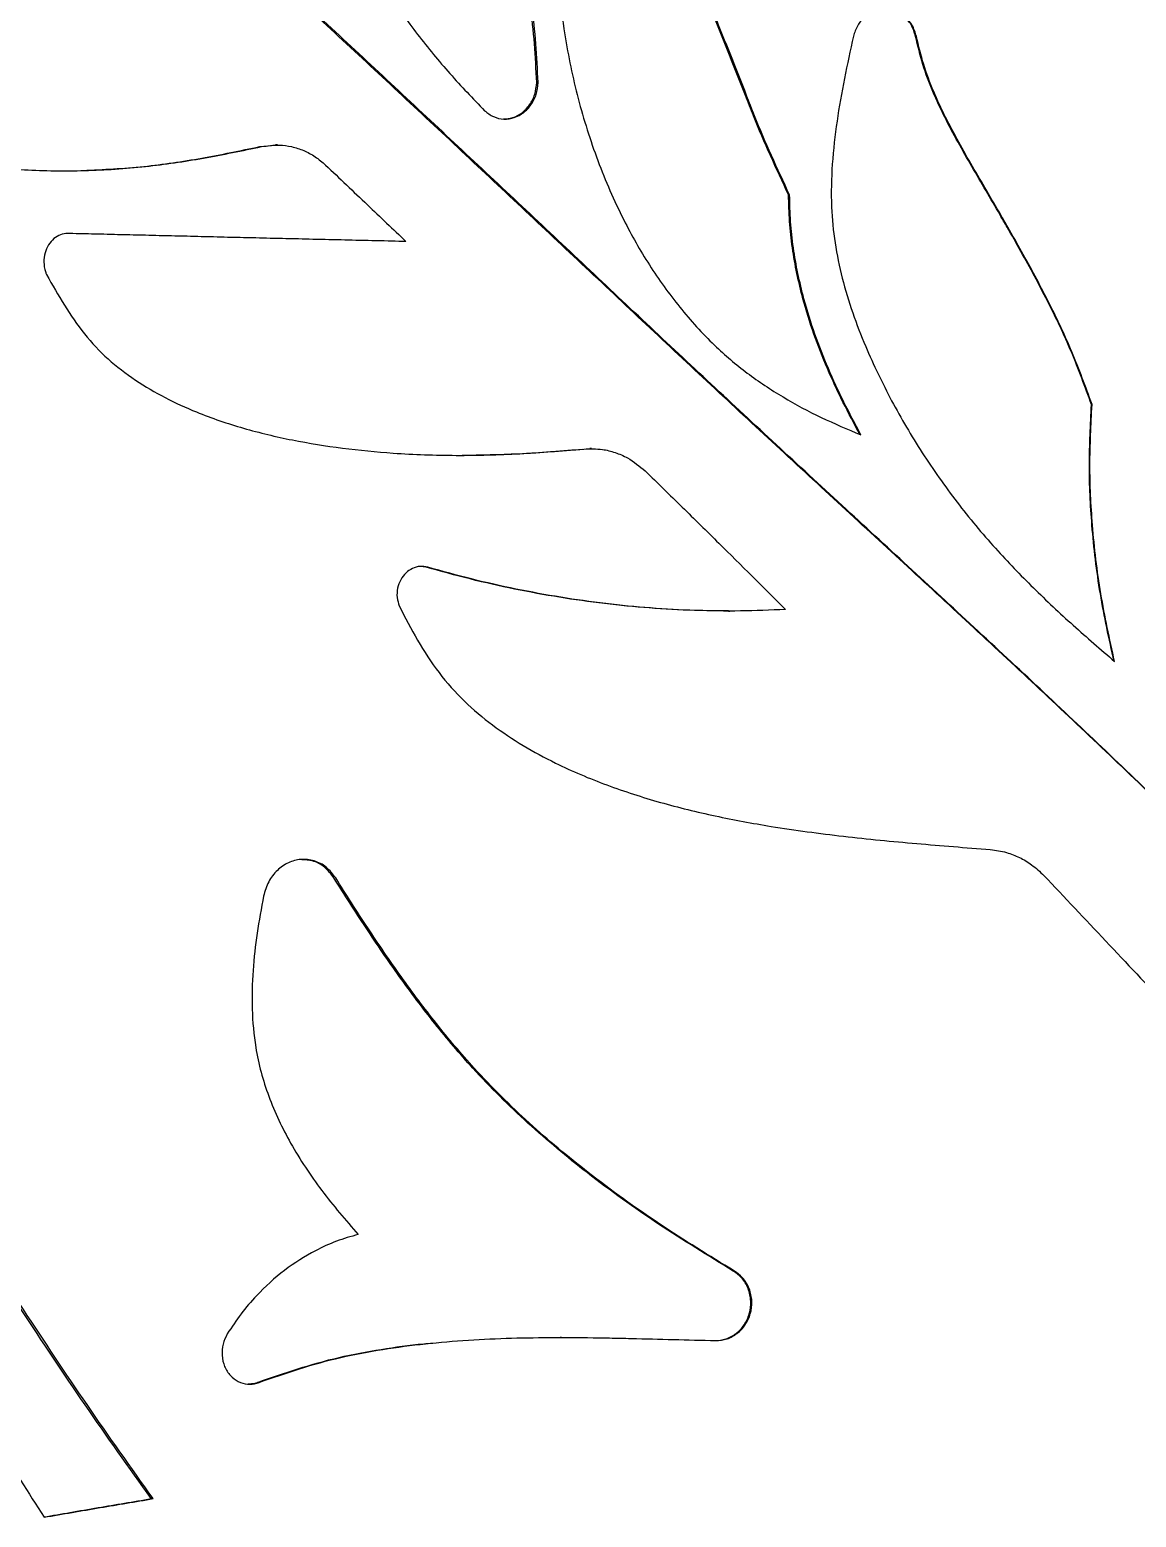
# Model space of a CAD drawing. Header units: millimetres. Extents: x 8 to 867, y 8 to 585.
# Drawn here: x 101.73 to 113.89, y 220.61 to 236.95 of the extents above; entities that cross this region are included whole.
import ezdxf

# ---------------------------------------------------------------- set-up
doc = ezdxf.new("R2010")
doc.units = ezdxf.units.MM
doc.layers.add('OUTLINE', color=7, linetype='Continuous', lineweight=25)

msp = doc.modelspace()

# ---------------------------------------------------------------- linework, layer by layer
at = {"layer": 'OUTLINE'}
for p, q in [((107.31716, 236.37497), (107.30161, 236.37497)), ((104.2579, 235.6701), (104.43221, 235.68618)), ((104.45223, 235.68876), (104.43201, 235.68876)), ((110.0808, 235.13947), (110.06955, 235.13947)), ((105.86407, 234.62834), (105.84633, 234.62834)), ((113.40459, 232.83607), (113.39851, 232.83607)), ((107.90187, 232.35165), (107.8871, 232.35165)), ((106.08797, 231.04884), (106.01819, 231.0557)), ((109.40992, 230.56724), (109.42271, 230.56724)), ((107.57544, 222.58449), (107.56078, 222.58449)), ((104.25161, 222.09126), (104.23189, 222.09126)), ((103.08638, 220.81326), (103.06496, 220.81326))]:
    msp.add_line(p, q, dxfattribs=at)
for points, knots in [([(117.34956, 225.12804), (117.15937, 225.34379), (116.61439, 225.962), (115.67607, 226.9442), (114.45109, 228.17257), (113.10447, 229.45621), (111.65131, 230.80487), (110.1987, 232.13715), (108.76497, 233.46909), (107.35283, 234.80045), (105.94994, 236.11412), (104.56009, 237.40811), (103.28775, 238.57779), (102.13277, 239.6287), (101.0955, 240.56987), (100.07282, 241.49472), (99.06092, 242.40813), (98.06179, 243.30896), (97.07834, 244.19482), (96.11655, 245.06073), (95.49788, 245.61774), (95.18865, 245.89615)], [0, 0, 0, 0, 0.02647876, 0.07587288, 0.12521196, 0.18670983, 0.24824759, 0.30978944, 0.37129328, 0.43281491, 0.49437841, 0.55593429, 0.61744575, 0.66481135, 0.71220126, 0.75958892, 0.80695155, 0.85519982, 0.90348023, 0.95175676, 1, 1, 1, 1]), ([(119.85188, 222.05664), (119.52866, 222.48467), (118.88188, 223.34119), (117.85001, 224.57734), (116.78094, 225.78039), (115.67687, 226.94818), (114.45127, 228.17598), (113.10607, 229.46103), (111.6538, 230.81063), (110.20229, 232.14405), (108.76966, 233.47711), (107.35861, 234.80956), (105.95676, 236.12423), (104.56793, 237.41919), (103.29761, 238.58874), (102.14566, 239.63854), (101.11232, 240.57761), (100.09349, 241.50046), (99.0854, 242.4119), (98.09, 243.31082), (97.1102, 244.19484), (96.15191, 245.059), (95.53544, 245.61495), (95.2273, 245.89283)], [0, 0, 0, 0, 0.04402205, 0.08809099, 0.13218406, 0.17626853, 0.22030357, 0.27519056, 0.33011299, 0.38503914, 0.43993129, 0.49483961, 0.54978535, 0.60472431, 0.65962345, 0.70176878, 0.74393564, 0.78610045, 0.82824314, 0.8711701, 0.91412552, 0.95707755, 1, 1, 1, 1]), ([(104.51344, 242.31295), (104.49611, 242.01646), (104.47006, 241.57108), (104.46658, 240.97657), (104.48664, 240.53077), (104.53838, 240.08876), (104.62781, 239.65029), (104.75647, 239.21995), (104.95909, 238.6832), (105.25238, 238.05476), (105.61595, 237.42314), (105.98692, 236.89831), (106.34324, 236.46819), (106.6003, 236.19944), (106.7288, 236.0651)], [0, 0, 0, 0, 0.12695187, 0.19070654, 0.25443893, 0.31821553, 0.38197564, 0.44763425, 0.51331973, 0.63256197, 0.75180922, 0.83445888, 0.91725255, 1, 1, 1, 1]), ([(107.30161, 236.37497), (107.29476, 236.51692), (107.28108, 236.80089), (107.23533, 237.22427), (107.14328, 237.71003), (107.00235, 238.25431), (106.84421, 238.81783), (106.66454, 239.32476), (106.45891, 239.76797), (106.26109, 240.12018), (106.05429, 240.46467), (105.85874, 240.79434), (105.62043, 241.16839), (105.41278, 241.4859), (105.26573, 241.79004), (105.17054, 242.06868), (105.11852, 242.25875), (105.09251, 242.35379)], [0, 0, 0, 0, 0.064986, 0.12999889, 0.19488843, 0.29195734, 0.38902075, 0.46489911, 0.54077724, 0.61632623, 0.65408307, 0.72959481, 0.79650527, 0.86339426, 0.9087829, 0.95439246, 1, 1, 1, 1]), ([(107.31716, 236.37497), (107.31032, 236.51713), (107.29662, 236.8015), (107.25081, 237.22548), (107.15867, 237.71193), (107.01773, 238.25704), (106.85951, 238.82145), (106.67942, 239.32914), (106.47329, 239.773), (106.27513, 240.12579), (106.06811, 240.47092), (105.87305, 240.80052), (105.63543, 241.17358), (105.42919, 241.48973), (105.28351, 241.79268), (105.18917, 242.07005), (105.13753, 242.25921), (105.11172, 242.35379)], [0, 0, 0, 0, 0.065094793, 0.130216529, 0.195215356, 0.292446895, 0.389672377, 0.465698279, 0.541724872, 0.61741925, 0.655248879, 0.730906278, 0.797488671, 0.86404832, 0.909219972, 0.954610726, 1, 1, 1, 1]), ([(108.08831, 240.47866), (108.01168, 240.3195), (107.85826, 240.00089), (107.68377, 239.49851), (107.56971, 238.98182), (107.51831, 238.45874), (107.50804, 237.93603), (107.53865, 237.41474), (107.61295, 236.83269), (107.74641, 236.19471), (107.96124, 235.5127), (108.22706, 234.90138), (108.53245, 234.36412), (108.86531, 233.90073), (109.22569, 233.50167), (109.61062, 233.17454), (110.00615, 232.91287), (110.42469, 232.68753), (110.71774, 232.56531), (110.86395, 232.50434)], [0, 0, 0, 0, 0.05560674, 0.11131233, 0.16675476, 0.22142047, 0.27628063, 0.33120849, 0.38596582, 0.4616254, 0.53746604, 0.61306894, 0.67409264, 0.735264, 0.7962118, 0.84693857, 0.89793622, 0.94907703, 1, 1, 1, 1]), ([(110.06955, 235.13947), (110.00241, 235.28319), (109.86816, 235.5706), (109.71124, 235.93503), (109.51167, 236.45369), (109.30068, 236.96731), (109.07375, 237.5604), (108.92789, 238.01516), (108.80782, 238.4782), (108.69478, 239.01813), (108.61068, 239.63868), (108.58008, 240.104), (108.56477, 240.33676)], [0, 0, 0, 0, 0.08759159, 0.17516365, 0.21894176, 0.39405689, 0.4817352, 0.56939596, 0.65709823, 0.74480562, 0.87235159, 1, 1, 1, 1]), ([(110.0808, 235.13947), (110.01375, 235.28324), (109.87966, 235.57073), (109.72296, 235.93526), (109.52368, 236.45404), (109.31295, 236.96778), (109.08637, 237.56102), (108.94077, 238.01587), (108.82093, 238.47897), (108.70814, 239.01881), (108.62426, 239.6391), (108.59375, 240.10414), (108.57848, 240.33676)], [0, 0, 0, 0, 0.08760577, 0.17519181, 0.21897685, 0.39411983, 0.48181163, 0.56948636, 0.65720202, 0.74492298, 0.87240995, 1, 1, 1, 1]), ([(111.47432, 236.88095), (111.46105, 236.92469), (111.43448, 237.01231), (111.34402, 237.11351), (111.23163, 237.17329), (111.11252, 237.18753), (110.9993, 237.16068), (110.90075, 237.09775), (110.82073, 237.00358), (110.79495, 236.92427), (110.78165, 236.88334)], [0, 0, 0, 0, 0.13730864, 0.27503694, 0.40200347, 0.52124156, 0.63566949, 0.75101594, 0.87151873, 1, 1, 1, 1]), ([(111.46519, 236.88095), (111.45192, 236.92473), (111.42534, 237.01243), (111.33484, 237.11246), (111.22837, 237.17281), (111.15391, 237.17666), (111.12119, 237.17835)], [0, 0, 0, 0, 0.27360244, 0.5480291, 0.80135474, 1, 1, 1, 1]), ([(98.2242, 237.08828), (98.30295, 236.97489), (98.46056, 236.74796), (98.7297, 236.44293), (99.0606, 236.16301), (99.45965, 235.93233), (99.91494, 235.74045), (100.43556, 235.5864), (101.02059, 235.47145), (101.67018, 235.40674), (102.33228, 235.39879), (102.99017, 235.44268), (103.63893, 235.53778), (104.06503, 235.62598), (104.27813, 235.6701)], [0, 0, 0, 0, 0.06092778, 0.12193245, 0.18258756, 0.25966696, 0.33707474, 0.41436788, 0.51362499, 0.61322226, 0.71287881, 0.81221709, 0.90608544, 1, 1, 1, 1]), ([(110.78165, 236.88334), (110.74787, 236.72866), (110.68024, 236.419), (110.59686, 235.95117), (110.54332, 235.47979), (110.53238, 235.03159), (110.57333, 234.61115), (110.65455, 234.22239), (110.76956, 233.84272), (110.94567, 233.39083), (111.19468, 232.87352), (111.53123, 232.30187), (111.91341, 231.75989), (112.32414, 231.26608), (112.75605, 230.81905), (113.19548, 230.40779), (113.4997, 230.14517), (113.6518, 230.01386)], [0, 0, 0, 0, 0.05939769, 0.11891726, 0.17823734, 0.237362, 0.28703151, 0.33694403, 0.38698523, 0.43683074, 0.5204467, 0.60435191, 0.68829366, 0.77196002, 0.84792839, 0.92396944, 1, 1, 1, 1]), ([(113.39851, 232.83607), (113.32776, 233.03006), (113.18631, 233.41795), (112.91858, 233.97585), (112.67436, 234.42853), (112.49706, 234.74154), (112.36858, 234.96391), (112.18748, 235.27439), (111.97853, 235.62881), (111.78362, 235.99229), (111.65184, 236.27612), (111.53878, 236.5712), (111.48972, 236.77772), (111.46519, 236.88095)], [0, 0, 0, 0, 0.13732577, 0.27459681, 0.41182405, 0.48042213, 0.51472141, 0.5833184, 0.72051531, 0.78968993, 0.85884027, 0.92944327, 1, 1, 1, 1]), ([(113.40459, 232.83607), (113.33394, 233.03009), (113.19268, 233.41806), (112.92529, 233.97612), (112.68134, 234.42895), (112.50425, 234.74208), (112.37591, 234.96454), (112.19503, 235.27515), (111.98636, 235.62961), (111.79186, 235.99305), (111.66043, 236.27668), (111.5477, 236.57151), (111.49877, 236.77783), (111.47432, 236.88095)], [0, 0, 0, 0, 0.13736758, 0.27468092, 0.41194961, 0.48056943, 0.51487857, 0.58349745, 0.72073634, 0.78985763, 0.85895475, 0.92950055, 1, 1, 1, 1]), ([(106.7288, 236.0651), (106.7603, 236.04064), (106.82336, 235.99167), (106.94032, 235.96677), (107.05581, 235.9831), (107.16011, 236.03876), (107.24422, 236.12787), (107.30318, 236.24385), (107.31246, 236.33089), (107.31716, 236.37497)], [0, 0, 0, 0, 0.14310433, 0.28645145, 0.42428951, 0.55978962, 0.69990531, 0.84805459, 1, 1, 1, 1]), ([(106.93744, 235.97524), (106.97182, 235.97774), (107.04379, 235.98295), (107.14473, 236.03967), (107.22898, 236.12826), (107.28773, 236.24442), (107.29695, 236.3312), (107.30161, 236.37497)], [0, 0, 0, 0, 0.17753525, 0.37172071, 0.57238345, 0.7843006, 1, 1, 1, 1]), ([(102.316, 235.40783), (102.53841, 235.41905), (102.97089, 235.44086), (103.61949, 235.53863), (104.04506, 235.62627), (104.2579, 235.6701)], [0, 0, 0, 0, 0.34609493, 0.67296762, 1, 1, 1, 1]), ([(104.27813, 235.6701), (104.34351, 235.67993), (104.45389, 235.69654), (104.61045, 235.67388), (104.74263, 235.63081), (104.86976, 235.5634), (104.94387, 235.49991), (104.98145, 235.46772)], [0, 0, 0, 0, 0.2600284, 0.43898415, 0.62310887, 0.80890075, 1, 1, 1, 1]), ([(104.98145, 235.46772), (105.05782, 235.39508), (105.21057, 235.24979), (105.50453, 234.97024), (105.72272, 234.76275), (105.86407, 234.62834)], [0, 0, 0, 0, 0.26046734, 0.52093457, 1, 1, 1, 1]), ([(110.85397, 232.50434), (110.79053, 232.62341), (110.66352, 232.86181), (110.49316, 233.22989), (110.34394, 233.60833), (110.2062, 234.04914), (110.11869, 234.46471), (110.07612, 234.8477), (110.07174, 235.04221), (110.06955, 235.13947)], [0, 0, 0, 0, 0.146229427, 0.292757331, 0.439033447, 0.586025326, 0.79116537, 0.895578447, 1, 1, 1, 1]), ([(110.86395, 232.50434), (110.80059, 232.62346), (110.67373, 232.86195), (110.50361, 233.23013), (110.35461, 233.60867), (110.21712, 234.04948), (110.1298, 234.46498), (110.08734, 234.84782), (110.08298, 235.04225), (110.0808, 235.13947)], [0, 0, 0, 0, 0.14625481, 0.2928058, 0.43910662, 0.58612241, 0.79122096, 0.89560557, 1, 1, 1, 1]), ([(102.14874, 234.71641), (102.1215, 234.71381), (102.06703, 234.70861), (101.99268, 234.66242), (101.93318, 234.59297), (101.89396, 234.5026), (101.88101, 234.39948), (101.89351, 234.31746), (101.91091, 234.27471), (101.9153, 234.26393)], [0, 0, 0, 0, 0.14793349, 0.29580425, 0.44604126, 0.60305556, 0.76854009, 0.94165577, 1, 1, 1, 1]), ([(105.84633, 234.62834), (105.52966, 234.63566), (104.89602, 234.65031), (103.96009, 234.67231), (103.03402, 234.69435), (102.42828, 234.70906), (102.12526, 234.71641)], [0, 0, 0, 0, 0.2493829, 0.49901106, 0.74938124, 1, 1, 1, 1]), ([(105.86407, 234.62834), (105.54789, 234.63566), (104.91522, 234.65031), (103.98074, 234.67231), (103.0561, 234.69435), (102.45129, 234.70906), (102.14874, 234.71641)], [0, 0, 0, 0, 0.24938277, 0.49901112, 0.74938134, 1, 1, 1, 1]), ([(101.9153, 234.26393), (101.97908, 234.15087), (102.10667, 233.92474), (102.32504, 233.60664), (102.58598, 233.32688), (102.8887, 233.09933), (103.21521, 232.90641), (103.61111, 232.72661), (104.07767, 232.56833), (104.6152, 232.43988), (105.16528, 232.353), (105.76525, 232.29355), (106.41561, 232.27071), (107.11469, 232.28996), (107.58426, 232.32833), (107.819, 232.34751)], [0, 0, 0, 0, 0.057704559, 0.115422064, 0.172713261, 0.231233228, 0.289976869, 0.348619285, 0.433270189, 0.518189397, 0.603262625, 0.688124323, 0.792005859, 0.896025827, 1, 1, 1, 1]), ([(103.06496, 220.81326), (102.82056, 221.15629), (102.33171, 221.84242), (101.63539, 222.89172), (100.95154, 223.94306), (100.26104, 224.97885), (99.55646, 225.98966), (98.72165, 227.13814), (98.07835, 227.99807), (97.64042, 228.59959), (97.46604, 228.84015), (96.9907, 229.50291), (96.23144, 230.58748), (95.27378, 231.9602), (94.6623, 232.83346), (94.37407, 233.24508)], [0, 0, 0, 0, 0.0794485, 0.1589152, 0.23837874, 0.31788207, 0.39740393, 0.47690516, 0.59601635, 0.6109035, 0.62579064, 0.65556513, 0.7746746, 0.89378978, 1, 1, 1, 1]), ([(103.08638, 220.81326), (102.84222, 221.1565), (102.35385, 221.84305), (101.65824, 222.89296), (100.9751, 223.94489), (100.28525, 224.98125), (99.58128, 225.99263), (98.74721, 227.14181), (98.1045, 228.00234), (97.66702, 228.60431), (97.49281, 228.84505), (97.01796, 229.50829), (96.25948, 230.59362), (95.30462, 231.96448), (94.69553, 232.83576), (94.40941, 233.24504)], [0, 0, 0, 0, 0.07950299, 0.15902417, 0.23854204, 0.31809994, 0.39767628, 0.47723235, 0.59642498, 0.61132236, 0.62621979, 0.65601444, 0.77520557, 0.89440249, 1, 1, 1, 1]), ([(113.64613, 230.01386), (113.59185, 230.26108), (113.4833, 230.75555), (113.39849, 231.47795), (113.36399, 232.17295), (113.38698, 232.61458), (113.39851, 232.83607)], [0, 0, 0, 0, 0.267142377, 0.53431345, 0.766450793, 1, 1, 1, 1]), ([(113.6518, 230.01386), (113.5976, 230.2611), (113.48921, 230.7556), (113.40455, 231.47801), (113.37012, 232.17298), (113.39307, 232.6146), (113.40459, 232.83607)], [0, 0, 0, 0, 0.26714887, 0.53432505, 0.76645948, 1, 1, 1, 1]), ([(106.48198, 232.28014), (106.68762, 232.28328), (107.1263, 232.28998), (107.56911, 232.32755), (107.80434, 232.34751)], [0, 0, 0, 0, 0.46878114, 1, 1, 1, 1]), ([(107.819, 232.34751), (107.88759, 232.3496), (108.00438, 232.35315), (108.16577, 232.31197), (108.33049, 232.24263), (108.43135, 232.15838), (108.49368, 232.1063)], [0, 0, 0, 0, 0.27808721, 0.47354155, 0.6746376, 1, 1, 1, 1]), ([(108.49368, 232.1063), (108.62888, 231.97444), (108.89928, 231.71071), (109.41377, 231.20474), (109.79196, 230.82727), (110.03556, 230.58414)], [0, 0, 0, 0, 0.26248303, 0.52496685, 1, 1, 1, 1]), ([(106.10521, 231.04884), (106.07683, 231.05383), (106.02005, 231.06382), (105.93422, 231.0394), (105.85939, 230.98835), (105.80155, 230.91225), (105.76785, 230.81783), (105.76181, 230.71682), (105.78116, 230.65469), (105.79033, 230.62525)], [0, 0, 0, 0, 0.13745965, 0.27492999, 0.41286368, 0.55467989, 0.70383818, 0.85966936, 1, 1, 1, 1]), ([(109.41059, 230.56922), (109.28503, 230.56965), (108.99323, 230.57064), (108.53856, 230.59772), (108.04347, 230.64575), (107.54931, 230.71536), (107.05627, 230.80609), (106.56794, 230.91547), (106.24805, 231.00436), (106.08797, 231.04884)], [0, 0, 0, 0, 0.109978332, 0.255602309, 0.401229043, 0.550249796, 0.699548342, 0.849648447, 1, 1, 1, 1]), ([(110.03556, 230.58414), (109.87035, 230.57716), (109.53993, 230.56322), (109.04517, 230.57025), (108.55202, 230.5972), (108.05774, 230.64589), (107.56432, 230.71533), (107.07203, 230.8061), (106.58443, 230.91547), (106.26504, 231.00436), (106.10521, 231.04884)], [0, 0, 0, 0, 0.12248373, 0.2449698, 0.36850064, 0.49203436, 0.61845432, 0.74511037, 0.87244819, 1, 1, 1, 1]), ([(105.79033, 230.62525), (105.85543, 230.49778), (105.9857, 230.24273), (106.21939, 229.88511), (106.4966, 229.57104), (106.8131, 229.30993), (107.14887, 229.08418), (107.56646, 228.85945), (108.06922, 228.64735), (108.65801, 228.4576), (109.26233, 228.31042), (109.9339, 228.1863), (110.67237, 228.08738), (111.47635, 228.01019), (112.01636, 227.96771), (112.28636, 227.94647)], [0, 0, 0, 0, 0.057719762, 0.115493214, 0.172873397, 0.228270315, 0.283840892, 0.339318413, 0.423378512, 0.507702754, 0.592185599, 0.676463318, 0.784260793, 0.892137142, 1, 1, 1, 1]), ([(112.28636, 227.94647), (112.34636, 227.9381), (112.45678, 227.9227), (112.60924, 227.8615), (112.75034, 227.77937), (112.83184, 227.70244), (112.8752, 227.66151)], [0, 0, 0, 0, 0.27123266, 0.49912927, 0.7335613, 1, 1, 1, 1]), ([(105.09238, 227.63452), (105.06045, 227.67639), (104.99652, 227.76024), (104.85819, 227.83007), (104.71118, 227.84659), (104.56887, 227.80825), (104.44545, 227.72236), (104.34619, 227.59513), (104.3156, 227.48951), (104.29988, 227.43526)], [0, 0, 0, 0, 0.14602831, 0.29243966, 0.43365978, 0.56925795, 0.70735201, 0.84966213, 1, 1, 1, 1]), ([(105.07371, 227.63452), (105.04171, 227.67606), (104.97761, 227.75923), (104.84911, 227.82888), (104.76014, 227.83242), (104.72187, 227.83394)], [0, 0, 0, 0, 0.36238008, 0.72570374, 1, 1, 1, 1]), ([(109.46212, 223.31441), (109.18622, 223.48321), (108.63356, 223.82133), (107.8796, 224.3635), (107.19551, 224.93294), (106.63989, 225.48443), (106.17781, 226.03007), (105.78908, 226.54765), (105.42328, 227.0848), (105.19024, 227.45127), (105.07371, 227.63452)], [0, 0, 0, 0, 0.15476453, 0.31000118, 0.44647604, 0.58382968, 0.68739831, 0.79099437, 0.89548808, 1, 1, 1, 1]), ([(109.47402, 223.31441), (109.19822, 223.48341), (108.64579, 223.82191), (107.89258, 224.3645), (107.2096, 224.9341), (106.65519, 225.48544), (106.19411, 226.03086), (105.80621, 226.54824), (105.44118, 227.08511), (105.20865, 227.45137), (105.09238, 227.63452)], [0, 0, 0, 0, 0.15489113, 0.31025589, 0.44665755, 0.58393799, 0.68747961, 0.79105105, 0.89551558, 1, 1, 1, 1]), ([(112.8752, 227.66151), (113.32894, 227.18104), (114.23641, 226.2201), (115.55023, 224.80066), (116.8219, 223.41483), (117.64225, 222.51447), (118.05256, 222.06414)], [0, 0, 0, 0, 0.26121207, 0.52242179, 0.76113482, 1, 1, 1, 1]), ([(104.29988, 227.43526), (104.27473, 227.29999), (104.22443, 227.02951), (104.1787, 226.61453), (104.16648, 226.19338), (104.19945, 225.81759), (104.26852, 225.49849), (104.35398, 225.23099), (104.46393, 224.97106), (104.59915, 224.71008), (104.7576, 224.45246), (104.99792, 224.11084), (105.20239, 223.87465), (105.33926, 223.71653)], [0, 0, 0, 0, 0.09986303, 0.19968106, 0.30280544, 0.40578541, 0.474138, 0.54250576, 0.61335224, 0.68422194, 0.76265719, 0.8411132, 1, 1, 1, 1]), ([(98.76205, 225.33745), (99.10663, 224.83363), (99.80376, 223.81435), (100.85171, 222.24034), (101.54217, 221.15304), (101.88761, 220.60905)], [0, 0, 0, 0, 0.32814919, 0.66386824, 1, 1, 1, 1]), ([(105.33926, 223.71653), (105.25937, 223.69368), (105.09853, 223.64767), (104.82424, 223.52187), (104.52195, 223.32982), (104.25398, 223.08594), (104.04803, 222.84613), (103.95054, 222.69877), (103.90154, 222.6247)], [0, 0, 0, 0, 0.13750484, 0.27681613, 0.49528049, 0.71997809, 0.85925109, 1, 1, 1, 1]), ([(109.257, 222.55007), (109.29904, 222.55341), (109.38312, 222.56011), (109.49724, 222.62404), (109.58745, 222.72049), (109.64486, 222.84483), (109.66116, 222.98516), (109.63125, 223.12428), (109.56225, 223.24153), (109.49346, 223.2916), (109.46212, 223.31441)], [0, 0, 0, 0, 0.12117811, 0.24235249, 0.3642155, 0.49076965, 0.62159815, 0.75530335, 0.88852583, 1, 1, 1, 1]), ([(109.26919, 222.55007), (109.31111, 222.55341), (109.39496, 222.56008), (109.50879, 222.62385), (109.59886, 222.72008), (109.65632, 222.84428), (109.67278, 222.98464), (109.64303, 223.12396), (109.57413, 223.24142), (109.50533, 223.29158), (109.47402, 223.31441)], [0, 0, 0, 0, 0.1209232, 0.2418408, 0.36352381, 0.49005046, 0.62103251, 0.75500059, 0.88847568, 1, 1, 1, 1]), ([(103.90154, 222.6247), (103.88346, 222.5877), (103.84731, 222.51375), (103.83844, 222.38633), (103.86533, 222.26452), (103.92925, 222.16323), (104.0188, 222.09604), (104.12175, 222.06688), (104.20187, 222.07379), (104.24348, 222.08841), (104.25161, 222.09126)], [0, 0, 0, 0, 0.14202494, 0.28388857, 0.42969348, 0.57170505, 0.70562939, 0.8371018, 0.96818469, 1, 1, 1, 1]), ([(104.23189, 222.09126), (104.3795, 222.14243), (104.67461, 222.24472), (105.12754, 222.37207), (105.5907, 222.45578), (105.9354, 222.50739), (106.12742, 222.52021), (106.16155, 222.52248)], [0, 0, 0, 0, 0.23712611, 0.47407387, 0.71135446, 0.94870187, 1, 1, 1, 1]), ([(104.25161, 222.09126), (104.3992, 222.14253), (104.69426, 222.24504), (105.14729, 222.37189), (105.61004, 222.45796), (106.07806, 222.51895), (106.54997, 222.55878), (107.18272, 222.5864), (107.70066, 222.58638), (108.14057, 222.57846), (108.56855, 222.56885), (108.95918, 222.55838), (109.26919, 222.55007)], [0, 0, 0, 0, 0.09375121, 0.18743171, 0.28124344, 0.375082, 0.46879112, 0.56250867, 0.74980486, 0.77320878, 0.82001661, 1, 1, 1, 1]), ([(104.13001, 222.07587), (104.15595, 222.07605), (104.19063, 222.0763), (104.22358, 222.08824), (104.23189, 222.09126)], [0, 0, 0, 0, 0.74767065, 1, 1, 1, 1]), ([(101.88531, 220.61263), (101.98075, 220.629), (102.17858, 220.66292), (102.57089, 220.72979), (102.86991, 220.78031), (103.06496, 220.81326)], [0, 0, 0, 0, 0.24473676, 0.50733694, 1, 1, 1, 1]), ([(101.88761, 220.60905), (101.99, 220.62663), (102.19478, 220.66179), (102.5935, 220.72987), (102.89192, 220.78036), (103.08638, 220.81326)], [0, 0, 0, 0, 0.25836945, 0.51673929, 1, 1, 1, 1])]:
    msp.add_open_spline(points, degree=3, knots=knots, dxfattribs=at)

doc.saveas('drawing.dxf')
